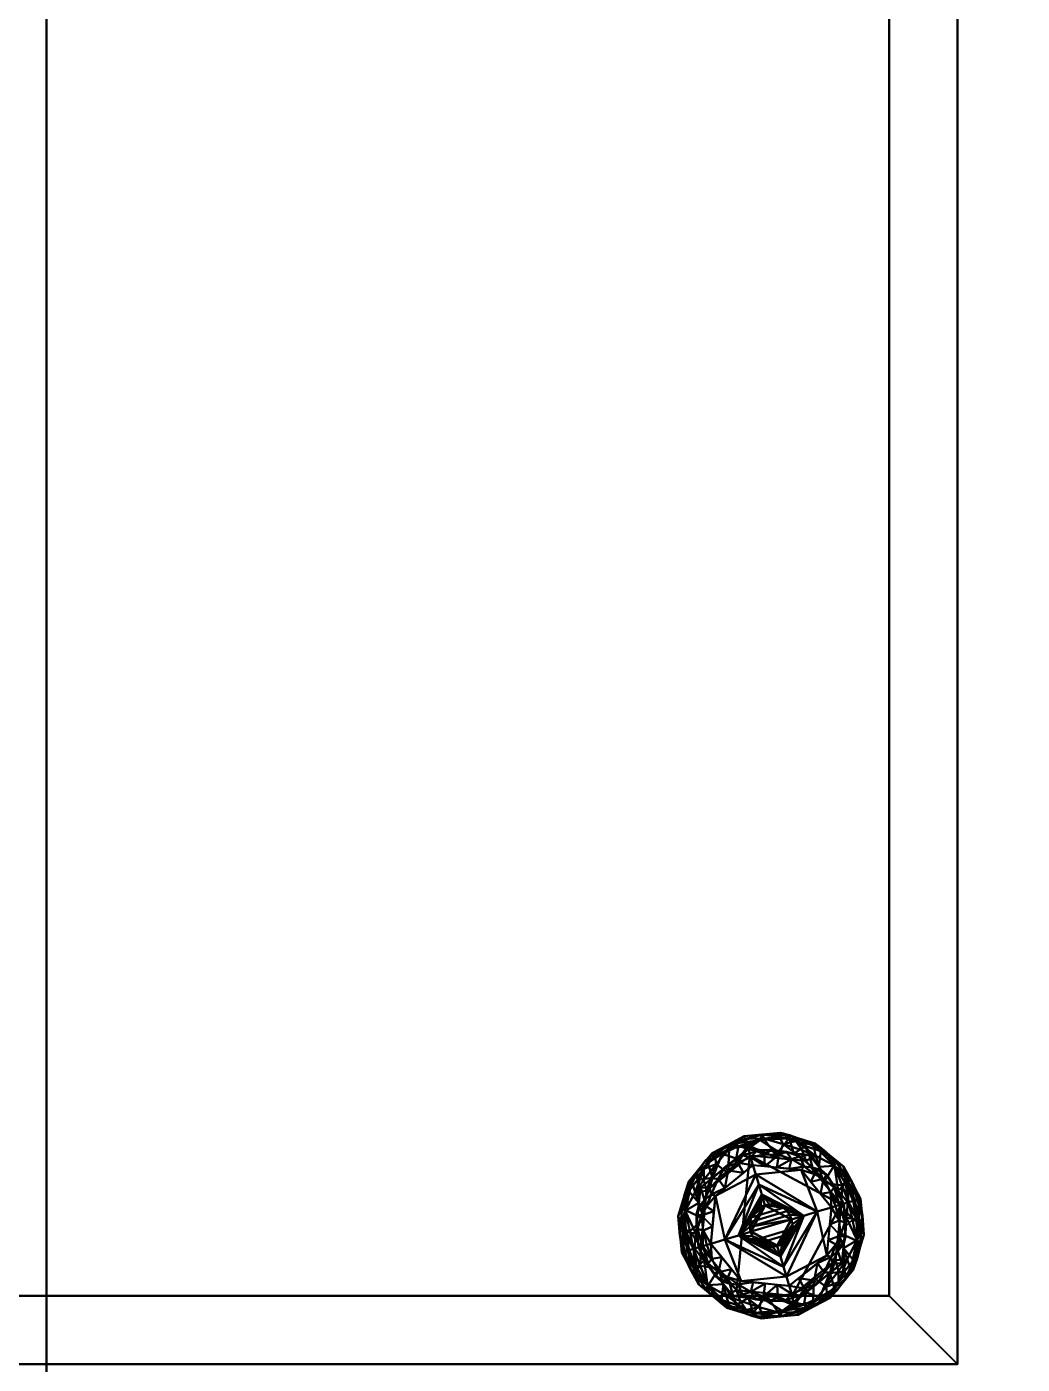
# Model space of a CAD drawing. Header units: millimetres. Extents: x -2000 to 2000, y -800 to 800.
# Drawn here: x 1195.7 to 1414.4, y -500 to -206 of the extents above; entities that cross this region are included whole.
import ezdxf

# ---------------------------------------------------------------- set-up
doc = ezdxf.new("R2010")
doc.units = ezdxf.units.MM
doc.layers.add('I-FURN-PNLS', color=7, linetype='Continuous', lineweight=40)

msp = doc.modelspace()

# ---------------------------------------------------------------- meshes
at = {"layer": 'I-FURN-PNLS', "color": 7, "true_color": 0xf7f7f7}
mesh = msp.add_polyface(dxfattribs=at)
corners = [(-1200, -700, 725), (-602.08, -774.96, 725), (0, -800, 725), (602.08, -774.96, 725), (1200, -700, 725), (1200, 700, 725), (602.08, 774.96, 725), (0, 800, 725), (-602.08, 774.96, 725), (-1200, 700, 725), (-644.49, 59.75, 725), (-644.49, -60.19, 725), (-914.54, -60.19, 725), (-914.54, 59.75, 725), (135.51, 59.75, 725), (135.51, -60.19, 725), (-134.54, -60.19, 725), (-134.54, 59.75, 725), (914.6, 59.61, 725), (914.6, -60.05, 725), (644.43, -60.05, 725), (644.43, 59.61, 725)]
mesh.append_faces([[corners[k] for k in face] for face in [(6, 18, 5)]], dxfattribs={"vtx0": -1, "vtx1": -1, "color": 7})
mesh.append_faces([[corners[k] for k in face] for face in [(20, 15, 3, 19), (10, 17, 8, 13)]], dxfattribs={"vtx0": -1, "vtx1": -1, "vtx2": -1, "color": 7})
mesh.append_faces([[corners[k] for k in face] for face in [(12, 0, 1, 11), (16, 1, 2), (0, 12, 13, 9), (15, 20, 21, 14), (14, 6, 7), (13, 8, 9)]], dxfattribs={"vtx0": -1, "vtx2": -1, "color": 7})
mesh.append_faces([[corners[k] for k in face] for face in [(16, 10, 11, 1)]], dxfattribs={"vtx0": -1, "vtx2": -1, "vtx3": -1, "color": 7})
mesh.append_faces([[corners[k] for k in face] for face in [(3, 4, 19), (16, 17, 10)]], dxfattribs={"vtx1": -1, "vtx2": -1, "color": 7})
mesh.append_faces([[corners[k] for k in face] for face in [(21, 18, 6, 14)]], dxfattribs={"vtx1": -1, "vtx2": -1, "vtx3": -1, "color": 7})
mesh.append_faces([[corners[k] for k in face] for face in [(18, 19, 4, 5), (2, 3, 15, 16), (7, 8, 17, 14)]], dxfattribs={"vtx1": -1, "vtx3": -1, "color": 7})
mesh = msp.add_polyface(dxfattribs=at)
corners = [(-1200, -700, 700), (-1200, 700, 700), (-602.08, 774.96, 700), (0, 800, 700), (602.08, 774.96, 700), (1200, 700, 700), (1200, -700, 700), (602.08, -774.96, 700), (0, -800, 700), (-602.08, -774.96, 700), (-644.49, 59.75, 700), (-914.54, 59.75, 700), (-914.54, -60.19, 700), (-644.49, -60.19, 700), (135.51, 59.75, 700), (-134.54, 59.75, 700), (-134.54, -60.19, 700), (135.51, -60.19, 700), (914.6, 59.61, 700), (644.43, 59.61, 700), (644.43, -60.05, 700), (914.6, -60.05, 700)]
mesh.append_faces([[corners[k] for k in face] for face in [(7, 21, 6), (10, 16, 13)]], dxfattribs={"vtx0": -1, "vtx1": -1, "color": 7})
mesh.append_faces([[corners[k] for k in face] for face in [(19, 14, 4, 18), (13, 16, 9, 12)]], dxfattribs={"vtx0": -1, "vtx1": -1, "vtx2": -1, "color": 7})
mesh.append_faces([[corners[k] for k in face] for face in [(18, 5, 6, 21), (11, 1, 2, 10), (15, 2, 3), (17, 7, 8), (12, 9, 0)]], dxfattribs={"vtx0": -1, "vtx2": -1, "color": 7})
mesh.append_faces([[corners[k] for k in face] for face in [(4, 5, 18)]], dxfattribs={"vtx1": -1, "vtx2": -1, "color": 7})
mesh.append_faces([[corners[k] for k in face] for face in [(15, 16, 10, 2), (20, 21, 7, 17)]], dxfattribs={"vtx1": -1, "vtx2": -1, "vtx3": -1, "color": 7})
mesh.append_faces([[corners[k] for k in face] for face in [(3, 4, 14, 15), (0, 1, 11, 12), (17, 14, 19, 20), (8, 9, 16, 17)]], dxfattribs={"vtx1": -1, "vtx3": -1, "color": 7})
mesh = msp.add_polyface(dxfattribs=at)
corners = [(1200, 700, 725), (1200, -700, 725), (1200, -700, 700), (1200, 700, 700)]
mesh.append_faces([[corners[k] for k in face] for face in [(3, 0, 1, 2)]], dxfattribs={"color": 7})
at = {"layer": 'I-FURN-PNLS', "color": 250, "true_color": 0x282828}
mesh = msp.add_polyface(dxfattribs=at)
corners = [(1200, 700, 725), (1200, -700, 725), (2000, -500, 725), (2000, 500, 725)]
mesh.append_faces([[corners[k] for k in face] for face in [(3, 0, 1, 2)]], dxfattribs={"color": 250})
mesh = msp.add_polyface(dxfattribs=at)
corners = [(1200, 700, 700), (2000, 500, 700), (2000, -500, 700), (1200, -700, 700)]
mesh.append_faces([[corners[k] for k in face] for face in [(1, 2, 3, 0)]], dxfattribs={"color": 250})
mesh = msp.add_polyface(dxfattribs=at)
corners = [(1200, -700, 725), (1200, 700, 725), (1200, 700, 700), (1200, -700, 700)]
mesh.append_faces([[corners[k] for k in face] for face in [(0, 1, 2, 3)]], dxfattribs={"color": 250})
mesh = msp.add_polyface(dxfattribs=at)
corners = [(600.17, -500, 700), (1400.17, -500, 700), (1400.17, 500, 700), (600.17, 500, 700), (1385.17, 485, 700), (1385.17, -485, 700), (615.17, -485, 700), (615.17, 485, 700)]
mesh.append_faces([[corners[k] for k in face] for face in [(0, 6, 7, 3), (3, 7, 4, 2)]], dxfattribs={"vtx0": -1, "vtx2": -1, "color": 250})
mesh.append_faces([[corners[k] for k in face] for face in [(5, 6, 0, 1), (4, 5, 1, 2)]], dxfattribs={"vtx1": -1, "vtx3": -1, "color": 250})
mesh = msp.add_polyface(dxfattribs=at)
corners = [(600.17, -500, 13.84), (600.17, 500, 13.84), (1400.17, 500, 13.84), (1400.17, -500, 13.84), (1385.17, 485, 13.84), (615.17, 485, 13.84), (615.17, -485, 13.84), (1385.17, -485, 13.84)]
mesh.append_faces([[corners[k] for k in face] for face in [(3, 7, 4, 2), (2, 4, 5, 1)]], dxfattribs={"vtx0": -1, "vtx2": -1, "color": 250})
mesh.append_faces([[corners[k] for k in face] for face in [(6, 7, 3, 0), (5, 6, 0, 1)]], dxfattribs={"vtx1": -1, "vtx3": -1, "color": 250})
mesh = msp.add_polyface(dxfattribs=at)
corners = [(1400.17, 500, 700), (1400.17, -500, 700), (1400.17, -500, 13.84), (1400.17, 500, 13.84)]
mesh.append_faces([[corners[k] for k in face] for face in [(3, 0, 1, 2)]], dxfattribs={"color": 250})
mesh = msp.add_polyface(dxfattribs=at)
corners = [(1385.17, -485, 700), (1385.17, 485, 700), (1385.17, 485, 13.84), (1385.17, -485, 13.84)]
mesh.append_faces([[corners[k] for k in face] for face in [(0, 1, 2, 3)]], dxfattribs={"color": 250})
at = {"layer": 'I-FURN-PNLS', "color": 250, "true_color": 0x191919}
mesh = msp.add_polyface(dxfattribs=at)
corners = [(1374.63, -464.88, -0.13), (1366.83, -455.33, -0.13), (1354.57, -454.1, -0.13), (1345.03, -461.89, -0.13), (1343.8, -474.15, -0.13), (1342.18, -474.64, 0.2), (1340.82, -475.05, 1.16), (1339.9, -475.32, 2.58), (1339.58, -475.42, 4.27), (1338.82, -467.46, 4.27), (1341.16, -459.81, 4.27), (1346.24, -453.64, 4.27), (1353.31, -449.88, 4.27), (1361.27, -449.12, 4.27), (1368.92, -451.46, 4.27), (1375.09, -456.55, 4.27), (1378.84, -463.61, 4.27), (1378.52, -463.71, 2.58), (1377.61, -463.98, 1.16), (1376.24, -464.39, 0.2), (1373.03, -456.34, 1.04), (1340.42, -466.15, 1.04), (1376.79, -459.75, 4.27), (1339.16, -471.07, 4.27), (1375.82, -459.5, 1.35), (1339.83, -470.32, 1.35), (1357.63, -450.37, 1.16), (1349.97, -452.67, 1.16), (1364.66, -450.99, 1.26), (1344.45, -457.07, 1.26), (1374.82, -460.69, 0.27), (1370.73, -460.11, -0.13), (1341.33, -470.77, 0.27), (1344.41, -468.02, -0.13), (1369.06, -454.17, 0.42), (1368.42, -451.88, 2.04), (1372, -454, 4.27), (1373.82, -455.6, 2.61), (1365.09, -450.29, 4.27), (1371.16, -453.23, 2.66), (1342.53, -462.16, 0.42), (1341.8, -459.89, 2.04), (1339.99, -463.63, 4.27), (1339.35, -465.97, 2.61), (1343.7, -456.72, 4.27), (1340.26, -462.52, 2.66), (1360.7, -454.72, -0.13), (1349.8, -458, -0.13), (1357.29, -449.5, 4.27), (1349.78, -451.76, 4.27), (1353.48, -450.47, 2.03), (1354.16, -451.95, 0.44), (1366.03, -452.98, 0.25), (1361.84, -451.61, 0.35), (1361.07, -450.06, 1.53), (1344.4, -459.49, 0.25), (1347.14, -456.03, 0.35), (1346.93, -454.32, 1.53)]
mesh.append_faces([[corners[k] for k in face] for face in [(22, 24, 15), (48, 50, 12), (0, 30, 19), (3, 56, 47), (33, 40, 3), (15, 37, 36), (38, 28, 13), (10, 45, 42), (2, 51, 46), (13, 54, 48), (12, 50, 49), (49, 57, 11)]], dxfattribs={"vtx0": -1, "vtx1": -1, "color": 250})
mesh.append_faces([[corners[k] for k in face] for face in [(41, 44, 29), (25, 21, 32), (45, 43, 42), (19, 30, 24), (35, 34, 28), (50, 51, 27), (24, 22, 17), (20, 24, 30), (41, 29, 40), (24, 20, 37), (51, 47, 27), (53, 54, 28), (28, 34, 52), (21, 33, 32), (25, 7, 23), (55, 56, 3), (27, 49, 50), (28, 38, 35), (31, 20, 30), (57, 49, 27), (32, 5, 25), (45, 21, 43), (52, 53, 28), (35, 20, 34), (50, 48, 26), (29, 55, 40), (20, 31, 34), (20, 39, 37), (36, 37, 39), (24, 37, 15), (39, 20, 35), (14, 39, 35), (33, 21, 40), (21, 41, 40), (43, 25, 9), (41, 45, 10), (25, 43, 21), (21, 45, 41), (1, 53, 52), (27, 56, 57), (51, 50, 26), (46, 51, 26), (34, 1, 52), (46, 26, 53), (54, 53, 26), (48, 54, 26), (13, 28, 54), (55, 29, 56), (3, 40, 55), (57, 56, 29), (27, 47, 56), (29, 11, 57)]], dxfattribs={"vtx0": -1, "vtx1": -1, "vtx2": -1, "color": 250})
mesh.append_faces([[corners[k] for k in face] for face in [(24, 17, 18), (25, 6, 7), (24, 18, 19), (25, 23, 9), (30, 0, 31), (34, 31, 1), (43, 9, 42), (41, 10, 44), (51, 2, 47), (53, 1, 46)]], dxfattribs={"vtx0": -1, "vtx2": -1, "color": 250})
mesh.append_faces([[corners[k] for k in face] for face in [(5, 6, 25), (4, 5, 32), (14, 36, 39), (33, 4, 32), (38, 14, 35), (44, 11, 29)]], dxfattribs={"vtx1": -1, "vtx2": -1, "color": 250})
mesh.append_faces([[corners[k] for k in face] for face in [(7, 8, 23), (22, 16, 17)]], dxfattribs={"vtx2": -1, "color": 250})
mesh = msp.add_polyface(dxfattribs=at)
corners = [(1378.84, -463.61, 4.27), (1375.09, -456.55, 4.27), (1368.92, -451.46, 4.27), (1361.27, -449.12, 4.27), (1353.31, -449.88, 4.27), (1346.24, -453.64, 4.27), (1341.16, -459.81, 4.27), (1338.82, -467.46, 4.27), (1339.58, -475.42, 4.27), (1339.78, -475.36, 5.59), (1340.34, -475.19, 6.78), (1341.22, -474.93, 7.75), (1342.34, -474.59, 8.39), (1343.69, -461.17, 8.39), (1354.14, -452.64, 8.39), (1367.56, -453.99, 8.39), (1376.09, -464.44, 8.39), (1377.21, -464.1, 7.75), (1378.09, -463.84, 6.78), (1378.65, -463.67, 5.59), (1371.82, -459.21, 8.39), (1343.01, -467.88, 8.39), (1375.35, -457.99, 6.6), (1339.4, -468.81, 6.6), (1376.79, -459.75, 4.27), (1339.16, -471.07, 4.27), (1377.17, -460.3, 5.9), (1339.15, -471.74, 5.9), (1370.12, -453.2, 6.9), (1341.12, -461.93, 6.9), (1375.62, -460.36, 7.75), (1373.17, -456.42, 7.45), (1340.47, -470.93, 7.75), (1340.35, -466.3, 7.45), (1363.18, -450.33, 6.94), (1345.32, -455.7, 6.94), (1372.79, -454.75, 6.19), (1339.74, -464.7, 6.19), (1370.08, -452.38, 5.61), (1365.09, -450.29, 4.27), (1366.67, -450.93, 6.26), (1372, -454, 4.27), (1366.78, -452.06, 7.56), (1340.7, -461.22, 5.61), (1343.7, -456.72, 4.27), (1342.74, -458.13, 6.26), (1339.99, -463.63, 4.27), (1343.07, -459.45, 7.55), (1343.35, -464.53, 8.39), (1363.26, -449.63, 5.59), (1357.21, -449.54, 6.15), (1350.77, -451.56, 6.58), (1344.86, -455.16, 5.59), (1349.78, -451.76, 4.27), (1347.54, -453.22, 6.22), (1360.85, -453.31, 8.39), (1364.2, -453.65, 8.39), (1348.91, -456.9, 8.39), (1348.49, -453.79, 7.55), (1346.3, -459.04, 8.39), (1352.06, -452.08, 7.71), (1356.79, -450.75, 7.65), (1351.52, -454.77, 8.39), (1373.96, -461.83, 8.39), (1342.67, -471.24, 8.39), (1369.69, -456.6, 8.39), (1357.29, -449.5, 4.27), (1357.49, -452.98, 8.39)]
mesh.append_faces([[corners[k] for k in face] for face in [(17, 30, 16), (11, 27, 10), (1, 26, 24), (19, 26, 18), (5, 54, 53), (41, 36, 1), (6, 45, 44), (44, 52, 5), (56, 34, 55)]], dxfattribs={"vtx0": -1, "vtx1": -1, "color": 250})
mesh.append_faces([[corners[k] for k in face] for face in [(7, 27, 23), (22, 26, 1), (19, 24, 26), (31, 30, 22), (28, 31, 36), (28, 40, 42), (28, 38, 40), (50, 34, 49), (25, 9, 27), (29, 45, 43), (37, 23, 33), (22, 30, 17), (33, 23, 32), (29, 47, 45), (36, 38, 28), (22, 17, 26), (27, 11, 23), (11, 32, 23), (31, 63, 30), (22, 36, 31), (43, 46, 37), (42, 65, 28), (35, 45, 47), (33, 29, 37), (33, 32, 64), (29, 48, 47), (3, 50, 49), (61, 50, 51), (51, 50, 4), (22, 1, 36), (36, 41, 38), (43, 37, 29), (7, 23, 37), (58, 51, 54), (34, 42, 40), (2, 40, 38), (34, 40, 49), (44, 45, 52), (52, 45, 35), (43, 45, 6), (33, 48, 29), (58, 60, 51), (39, 49, 40), (54, 5, 52), (61, 51, 60), (35, 58, 54), (34, 56, 42), (54, 52, 35), (53, 54, 51), (61, 34, 50), (35, 47, 59), (58, 62, 60), (58, 35, 59), (60, 14, 61), (34, 61, 55), (65, 31, 28)]], dxfattribs={"vtx0": -1, "vtx1": -1, "vtx2": -1, "color": 250})
mesh.append_faces([[corners[k] for k in face] for face in [(32, 11, 12), (27, 9, 10), (47, 48, 13), (27, 7, 25), (32, 12, 64), (49, 39, 3), (43, 6, 46), (51, 4, 53), (47, 13, 59)]], dxfattribs={"vtx0": -1, "vtx2": -1, "color": 250})
mesh.append_faces([[corners[k] for k in face] for face in [(31, 65, 20, 63), (33, 64, 21, 48), (58, 59, 57, 62), (50, 3, 66, 4), (61, 14, 67, 55)]], dxfattribs={"vtx0": -1, "vtx3": -1, "color": 250})
mesh.append_faces([[corners[k] for k in face] for face in [(2, 39, 40), (17, 18, 26), (41, 2, 38), (15, 65, 42), (46, 7, 37), (56, 15, 42), (62, 14, 60), (63, 16, 30)]], dxfattribs={"vtx1": -1, "vtx2": -1, "color": 250})
mesh.append_faces([[corners[k] for k in face] for face in [(19, 0, 24), (25, 8, 9)]], dxfattribs={"vtx2": -1, "color": 250})
mesh = msp.add_polyface(dxfattribs=at)
corners = [(1342.34, -474.59, 8.39), (1343.27, -474.31, 8.78), (1344.18, -474.04, 9.22), (1345.07, -473.77, 9.71), (1345.94, -473.51, 10.25), (1347, -462.95, 10.25), (1355.22, -456.24, 10.25), (1365.78, -457.3, 10.25), (1372.49, -465.52, 10.25), (1373.35, -465.26, 9.71), (1374.24, -464.99, 9.22), (1375.16, -464.72, 8.78), (1376.09, -464.44, 8.39), (1367.56, -453.99, 8.39), (1354.14, -452.64, 8.39), (1343.69, -461.17, 8.39), (1370.08, -462.57, 10.25), (1346.32, -469.72, 10.25), (1373.02, -460.68, 8.39), (1342.82, -469.77, 8.39), (1373.07, -461.18, 9), (1343.06, -470.21, 9), (1370.29, -457.34, 8.39), (1368.32, -456.73, 9.22), (1360.5, -456.77, 10.25), (1360.85, -453.31, 8.39), (1343.26, -465.47, 8.39), (1344.56, -463.88, 9.22), (1351.11, -459.59, 10.25), (1348.91, -456.9, 8.39), (1357.71, -453.89, 9.22), (1351.87, -455.7, 9.25), (1347.58, -459.22, 9.3), (1363.68, -454.92, 9.45), (1372.27, -462.18, 9.6), (1367.93, -459.94, 10.25), (1370.74, -459.27, 9.36), (1371.47, -458.37, 8.82), (1368.75, -458.19, 9.69), (1366.44, -456.53, 9.66), (1344.27, -470.6, 9.6), (1346.66, -466.33, 10.25), (1343.94, -467.33, 9.36), (1342.84, -466.98, 8.82), (1345.02, -465.33, 9.69), (1346.02, -462.67, 9.66), (1345.77, -461.31, 9.2), (1346.3, -459.04, 8.39), (1346.27, -459.2, 8.83), (1349, -456.76, 8.92), (1351.52, -454.77, 8.39), (1352.89, -454.14, 8.79), (1356.06, -453.15, 8.78), (1359.38, -452.89, 8.79), (1364.2, -453.65, 8.39), (1365.53, -454.35, 8.88), (1360.89, -453.95, 9.25), (1357.49, -452.98, 8.39), (1354.69, -454.49, 9.22), (1362.56, -453.29, 8.82), (1349.75, -457.44, 9.41), (1357.86, -456.5, 10.25), (1353.16, -457.92, 10.25), (1349.05, -461.27, 10.25), (1363.14, -457.04, 10.25)]
mesh.append_faces([[corners[k] for k in face] for face in [(16, 36, 35), (2, 21, 1), (22, 37, 18), (35, 38, 7), (3, 40, 2), (63, 45, 5), (64, 33, 24)]], dxfattribs={"vtx0": -1, "vtx1": -1, "color": 250})
mesh.append_faces([[corners[k] for k in face] for face in [(40, 42, 21), (52, 58, 30), (20, 37, 36), (37, 20, 18), (27, 43, 42), (23, 39, 38), (40, 21, 2), (31, 6, 58), (21, 19, 1), (18, 20, 11), (49, 31, 51), (23, 55, 39), (44, 5, 45), (34, 20, 36), (48, 32, 49), (32, 60, 49), (50, 49, 51), (32, 46, 45), (52, 30, 53), (36, 23, 38), (20, 34, 10), (16, 34, 36), (39, 7, 38), (22, 23, 37), (36, 37, 23), (38, 35, 36), (33, 64, 39), (33, 39, 55), (21, 42, 43), (17, 42, 40), (27, 42, 44), (21, 43, 19), (26, 43, 27), (45, 27, 44), (44, 42, 41), (27, 45, 46), (63, 32, 45), (46, 15, 27), (60, 31, 49), (32, 48, 46), (46, 48, 15), (49, 29, 48), (14, 51, 52), (51, 31, 58), (52, 53, 57), (53, 30, 56), (55, 59, 33), (13, 55, 23), (59, 56, 33), (59, 53, 56), (33, 56, 24), (51, 58, 52), (30, 61, 56), (53, 59, 25), (59, 55, 54), (30, 58, 61), (31, 60, 62), (32, 63, 60)]], dxfattribs={"vtx0": -1, "vtx1": -1, "vtx2": -1, "color": 250})
mesh.append_faces([[corners[k] for k in face] for face in [(34, 16, 8), (27, 15, 26), (40, 3, 4), (43, 26, 19), (23, 22, 13), (34, 8, 9), (58, 6, 61), (42, 17, 41), (59, 54, 25), (56, 61, 24), (44, 41, 5), (51, 14, 50), (55, 13, 54)]], dxfattribs={"vtx0": -1, "vtx2": -1, "color": 250})
mesh.append_faces([[corners[k] for k in face] for face in [(12, 18, 11)]], dxfattribs={"vtx1": -1, "color": 250})
mesh.append_faces([[corners[k] for k in face] for face in [(4, 17, 40), (10, 11, 20), (9, 10, 34), (64, 7, 39), (47, 15, 48, 29), (28, 62, 60, 63), (50, 29, 49), (25, 57, 53), (57, 14, 52), (62, 6, 31)]], dxfattribs={"vtx1": -1, "vtx2": -1, "color": 250})
mesh.append_faces([[corners[k] for k in face] for face in [(19, 0, 1)]], dxfattribs={"vtx2": -1, "color": 250})
mesh = msp.add_polyface(dxfattribs=at)
corners = [(1374.63, -464.88, -0.13), (1373.39, -477.14, -0.13), (1363.85, -484.93, -0.13), (1351.59, -483.7, -0.13), (1343.8, -474.15, -0.13), (1345.03, -461.89, -0.13), (1354.57, -454.1, -0.13), (1366.83, -455.33, -0.13)]
mesh.append_faces([[corners[k] for k in face] for face in [(6, 3, 4, 5), (0, 6, 7)]], dxfattribs={"vtx0": -1, "color": 250})
mesh.append_faces([[corners[k] for k in face] for face in [(1, 2, 0)]], dxfattribs={"vtx1": -1, "color": 250})
mesh.append_faces([[corners[k] for k in face] for face in [(2, 3, 6, 0)]], dxfattribs={"vtx1": -1, "vtx2": -1, "vtx3": -1, "color": 250})
mesh = msp.add_polyface(dxfattribs=at)
corners = [(1357.86, -465.01, 13.84), (1357.16, -462.71, 13.27), (1356.49, -460.46, 12.48), (1355.84, -458.3, 11.47), (1355.22, -456.24, 10.25), (1347, -462.95, 10.25), (1345.94, -473.51, 10.25), (1352.65, -481.73, 10.25), (1363.21, -482.79, 10.25), (1362.59, -480.73, 11.47), (1361.94, -478.57, 12.48), (1361.26, -476.32, 13.27), (1360.57, -474.02, 13.84), (1359.53, -474.2, 13.84), (1358.48, -474.16, 13.84), (1357.47, -473.88, 13.84), (1356.54, -473.38, 13.84), (1355.75, -472.69, 13.84), (1355.13, -471.84, 13.84), (1354.71, -470.87, 13.84), (1354.52, -469.83, 13.84), (1354.57, -468.78, 13.84), (1354.85, -467.77, 13.84), (1355.35, -466.84, 13.84), (1356.04, -466.05, 13.84), (1356.89, -465.43, 13.84), (1349.07, -472.57, 12), (1352.01, -471.68, 13.15)]
mesh.append_faces([[corners[k] for k in face] for face in [(5, 3, 4), (9, 7, 8)]], dxfattribs={"vtx0": -1, "color": 250})
mesh.append_faces([[corners[k] for k in face] for face in [(20, 27, 19), (3, 26, 2), (6, 26, 5), (22, 27, 21), (24, 1, 23), (18, 27, 17), (17, 27, 16), (2, 27, 1), (14, 11, 13), (16, 11, 15), (7, 26, 6)]], dxfattribs={"vtx0": -1, "vtx1": -1, "color": 250})
mesh.append_faces([[corners[k] for k in face] for face in [(26, 27, 2), (22, 1, 27), (26, 7, 9), (11, 16, 27), (10, 27, 26), (3, 5, 26)]], dxfattribs={"vtx0": -1, "vtx1": -1, "vtx2": -1, "color": 250})
mesh.append_faces([[corners[k] for k in face] for face in [(27, 18, 19), (27, 10, 11)]], dxfattribs={"vtx0": -1, "vtx2": -1, "color": 250})
mesh.append_faces([[corners[k] for k in face] for face in [(12, 13, 11)]], dxfattribs={"vtx1": -1, "color": 250})
mesh.append_faces([[corners[k] for k in face] for face in [(20, 21, 27), (24, 25, 1), (22, 23, 1), (9, 10, 26), (14, 15, 11)]], dxfattribs={"vtx1": -1, "vtx2": -1, "color": 250})
mesh.append_faces([[corners[k] for k in face] for face in [(25, 0, 1)]], dxfattribs={"vtx2": -1, "color": 250})
mesh = msp.add_polyface(dxfattribs=at)
corners = [(1355.22, -456.24, 10.25), (1355.84, -458.3, 11.47), (1356.49, -460.46, 12.48), (1357.16, -462.71, 13.27), (1357.86, -465.01, 13.84), (1358.89, -464.83, 13.84), (1359.94, -464.87, 13.84), (1360.96, -465.15, 13.84), (1361.89, -465.65, 13.84), (1362.68, -466.34, 13.84), (1363.3, -467.19, 13.84), (1363.71, -468.16, 13.84), (1363.9, -469.2, 13.84), (1363.86, -470.25, 13.84), (1363.58, -471.26, 13.84), (1363.08, -472.19, 13.84), (1362.39, -472.98, 13.84), (1361.53, -473.6, 13.84), (1360.57, -474.02, 13.84), (1361.26, -476.32, 13.27), (1361.94, -478.57, 12.48), (1362.59, -480.73, 11.47), (1363.21, -482.79, 10.25), (1371.43, -476.08, 10.25), (1372.49, -465.52, 10.25), (1365.78, -457.3, 10.25), (1369.36, -466.46, 12), (1366.41, -467.35, 13.15)]
mesh.append_faces([[corners[k] for k in face] for face in [(23, 21, 22), (1, 25, 0)]], dxfattribs={"vtx0": -1, "color": 250})
mesh.append_faces([[corners[k] for k in face] for face in [(21, 26, 20), (24, 26, 23), (20, 27, 19), (14, 27, 13), (2, 26, 1), (16, 19, 15), (12, 27, 11), (10, 27, 9), (9, 27, 8), (6, 3, 5), (8, 3, 7)]], dxfattribs={"vtx0": -1, "vtx1": -1, "color": 250})
mesh.append_faces([[corners[k] for k in face] for face in [(27, 20, 26), (26, 21, 23), (2, 27, 26), (19, 27, 14), (3, 8, 27), (25, 1, 26)]], dxfattribs={"vtx0": -1, "vtx1": -1, "vtx2": -1, "color": 250})
mesh.append_faces([[corners[k] for k in face] for face in [(27, 2, 3), (27, 10, 11)]], dxfattribs={"vtx0": -1, "vtx2": -1, "color": 250})
mesh.append_faces([[corners[k] for k in face] for face in [(4, 5, 3)]], dxfattribs={"vtx1": -1, "color": 250})
mesh.append_faces([[corners[k] for k in face] for face in [(12, 13, 27), (16, 17, 19), (14, 15, 19), (24, 25, 26), (6, 7, 3)]], dxfattribs={"vtx1": -1, "vtx2": -1, "color": 250})
mesh.append_faces([[corners[k] for k in face] for face in [(17, 18, 19)]], dxfattribs={"vtx2": -1, "color": 250})
mesh = msp.add_polyface(dxfattribs=at)
corners = [(1342.34, -474.59, 8.39), (1341.22, -474.93, 7.75), (1340.34, -475.19, 6.78), (1339.78, -475.36, 5.59), (1339.58, -475.42, 4.27), (1343.34, -482.48, 4.27), (1349.51, -487.57, 4.27), (1357.16, -489.91, 4.27), (1365.12, -489.15, 4.27), (1372.18, -485.39, 4.27), (1377.27, -479.22, 4.27), (1379.61, -471.57, 4.27), (1378.84, -463.61, 4.27), (1378.65, -463.67, 5.59), (1378.09, -463.84, 6.78), (1377.21, -464.1, 7.75), (1376.09, -464.44, 8.39), (1374.74, -477.86, 8.39), (1364.29, -486.39, 8.39), (1350.87, -485.04, 8.39), (1346.6, -479.82, 8.39), (1375.41, -471.15, 8.39), (1343.08, -481.04, 6.6), (1379.03, -470.22, 6.6), (1341.63, -479.28, 4.27), (1379.26, -467.96, 4.27), (1341.25, -478.73, 5.9), (1379.28, -467.29, 5.9), (1348.31, -485.83, 6.9), (1377.31, -477.1, 6.9), (1342.8, -478.67, 7.75), (1345.26, -482.61, 7.45), (1377.95, -468.1, 7.75), (1378.08, -472.73, 7.45), (1355.25, -488.7, 6.94), (1373.11, -483.33, 6.94), (1345.63, -484.28, 6.19), (1378.68, -474.33, 6.19), (1348.34, -486.65, 5.61), (1353.33, -488.74, 4.27), (1351.76, -488.1, 6.26), (1346.42, -485.03, 4.27), (1351.64, -486.97, 7.56), (1377.73, -477.81, 5.61), (1374.73, -482.31, 4.27), (1375.68, -480.9, 6.26), (1378.44, -475.4, 4.27), (1375.36, -479.58, 7.55), (1375.08, -474.5, 8.39), (1355.16, -489.4, 5.59), (1361.21, -489.49, 6.15), (1367.66, -487.47, 6.58), (1373.56, -483.87, 5.59), (1368.65, -487.27, 4.27), (1370.89, -485.81, 6.22), (1357.58, -485.72, 8.39), (1354.22, -485.38, 8.39), (1369.51, -482.13, 8.39), (1369.94, -485.24, 7.55), (1372.13, -479.99, 8.39), (1366.37, -486.95, 7.71), (1361.63, -488.28, 7.65), (1366.9, -484.26, 8.39), (1344.47, -477.2, 8.39), (1375.75, -467.79, 8.39), (1348.74, -482.43, 8.39), (1361.14, -489.53, 4.27), (1360.93, -486.05, 8.39)]
mesh.append_faces([[corners[k] for k in face] for face in [(15, 27, 14), (3, 26, 2), (2, 26, 1), (1, 30, 0), (5, 26, 24), (17, 47, 48), (9, 54, 53), (41, 36, 5), (10, 45, 44), (44, 52, 9), (56, 34, 55)]], dxfattribs={"vtx0": -1, "vtx1": -1, "color": 250})
mesh.append_faces([[corners[k] for k in face] for face in [(22, 26, 5), (33, 23, 32), (22, 30, 1), (42, 28, 40), (3, 24, 26), (36, 38, 28), (25, 13, 27), (28, 31, 36), (22, 1, 26), (28, 38, 40), (31, 30, 22), (50, 34, 49), (11, 27, 23), (47, 45, 29), (42, 65, 28), (23, 33, 37), (43, 29, 45), (15, 23, 27), (22, 36, 31), (43, 46, 37), (32, 23, 15), (31, 63, 30), (35, 45, 47), (33, 29, 37), (33, 32, 64), (29, 48, 47), (7, 50, 49), (61, 50, 51), (51, 50, 8), (22, 5, 36), (36, 41, 38), (43, 37, 29), (11, 23, 37), (58, 51, 54), (34, 42, 40), (6, 40, 38), (34, 40, 49), (44, 45, 52), (52, 45, 35), (43, 45, 10), (33, 48, 29), (58, 60, 51), (39, 49, 40), (54, 9, 52), (61, 51, 60), (35, 58, 54), (34, 56, 42), (54, 52, 35), (53, 54, 51), (61, 34, 50), (35, 47, 59), (58, 62, 60), (58, 35, 59), (60, 18, 61), (34, 61, 55), (65, 31, 28)]], dxfattribs={"vtx0": -1, "vtx1": -1, "vtx2": -1, "color": 250})
mesh.append_faces([[corners[k] for k in face] for face in [(40, 6, 39), (27, 13, 14), (32, 15, 16), (32, 16, 64), (49, 39, 7), (43, 10, 46), (51, 8, 53), (47, 17, 59)]], dxfattribs={"vtx0": -1, "vtx2": -1, "color": 250})
mesh.append_faces([[corners[k] for k in face] for face in [(31, 65, 20, 63), (33, 64, 21, 48), (58, 59, 57, 62), (50, 7, 66, 8), (61, 18, 67, 55)]], dxfattribs={"vtx0": -1, "vtx3": -1, "color": 250})
mesh.append_faces([[corners[k] for k in face] for face in [(11, 25, 27), (41, 6, 38), (19, 65, 42), (46, 11, 37), (56, 19, 42), (62, 18, 60), (63, 0, 30)]], dxfattribs={"vtx1": -1, "vtx2": -1, "color": 250})
mesh.append_faces([[corners[k] for k in face] for face in [(3, 4, 24), (25, 12, 13)]], dxfattribs={"vtx2": -1, "color": 250})
mesh = msp.add_polyface(dxfattribs=at)
corners = [(1339.58, -475.42, 4.27), (1339.9, -475.32, 2.58), (1340.82, -475.05, 1.16), (1342.18, -474.64, 0.2), (1343.8, -474.15, -0.13), (1351.59, -483.7, -0.13), (1363.85, -484.93, -0.13), (1373.39, -477.14, -0.13), (1374.63, -464.88, -0.13), (1376.24, -464.39, 0.2), (1377.61, -463.98, 1.16), (1378.52, -463.71, 2.58), (1378.84, -463.61, 4.27), (1379.61, -471.57, 4.27), (1377.27, -479.22, 4.27), (1372.18, -485.39, 4.27), (1365.12, -489.15, 4.27), (1357.16, -489.91, 4.27), (1349.51, -487.57, 4.27), (1343.34, -482.48, 4.27), (1345.39, -482.69, 1.04), (1378.01, -472.88, 1.04), (1341.63, -479.28, 4.27), (1379.26, -467.96, 4.27), (1342.6, -479.53, 1.35), (1378.59, -468.71, 1.35), (1360.8, -488.66, 1.16), (1368.45, -486.36, 1.16), (1353.76, -488.04, 1.26), (1373.98, -481.96, 1.26), (1343.6, -478.34, 0.27), (1347.69, -478.92, -0.13), (1377.1, -468.26, 0.27), (1374.01, -471.01, -0.13), (1349.36, -484.86, 0.42), (1350, -487.15, 2.04), (1346.42, -485.03, 4.27), (1344.61, -483.43, 2.61), (1353.33, -488.74, 4.27), (1347.27, -485.8, 2.66), (1375.89, -476.88, 0.42), (1376.62, -479.14, 2.04), (1378.44, -475.4, 4.27), (1379.07, -473.06, 2.61), (1374.73, -482.31, 4.27), (1378.16, -476.51, 2.66), (1357.72, -484.31, -0.13), (1368.62, -481.03, -0.13), (1361.14, -489.53, 4.27), (1368.65, -487.27, 4.27), (1364.94, -488.56, 2.03), (1364.26, -487.08, 0.44), (1352.39, -486.05, 0.25), (1356.59, -487.42, 0.35), (1357.35, -488.97, 1.53), (1374.03, -479.54, 0.25), (1371.28, -483, 0.35), (1371.5, -484.71, 1.53)]
mesh.append_faces([[corners[k] for k in face] for face in [(4, 30, 3), (17, 54, 48), (22, 24, 19), (13, 25, 23), (48, 50, 16), (33, 40, 7), (19, 37, 36), (38, 28, 17), (14, 45, 42), (6, 51, 46), (16, 50, 49), (49, 57, 15)]], dxfattribs={"vtx0": -1, "vtx1": -1, "color": 250})
mesh.append_faces([[corners[k] for k in face] for face in [(28, 34, 52), (30, 24, 3), (35, 34, 28), (41, 44, 29), (25, 21, 32), (24, 22, 1), (31, 20, 30), (45, 21, 43), (51, 47, 27), (52, 53, 28), (20, 24, 30), (57, 49, 27), (28, 38, 35), (21, 33, 32), (45, 43, 42), (23, 25, 11), (41, 29, 40), (51, 50, 26), (9, 25, 32), (51, 27, 50), (24, 20, 37), (7, 55, 56), (35, 20, 34), (28, 53, 54), (55, 7, 40), (20, 31, 34), (20, 39, 37), (36, 37, 39), (24, 37, 19), (39, 20, 35), (18, 39, 35), (33, 21, 40), (21, 41, 40), (43, 25, 13), (41, 45, 14), (25, 43, 21), (21, 45, 41), (5, 53, 52), (50, 48, 26), (27, 56, 57), (49, 50, 27), (46, 51, 26), (34, 5, 52), (46, 26, 53), (54, 53, 26), (48, 54, 26), (17, 28, 54), (40, 29, 55), (55, 29, 56), (57, 56, 29), (27, 47, 56), (29, 15, 57)]], dxfattribs={"vtx0": -1, "vtx1": -1, "vtx2": -1, "color": 250})
mesh.append_faces([[corners[k] for k in face] for face in [(24, 1, 2), (24, 2, 3), (25, 9, 10), (56, 47, 7), (32, 8, 9), (25, 10, 11), (30, 4, 31), (34, 31, 5), (43, 13, 42), (41, 14, 44), (51, 6, 47), (53, 5, 46)]], dxfattribs={"vtx0": -1, "vtx2": -1, "color": 250})
mesh.append_faces([[corners[k] for k in face] for face in [(0, 1, 22)]], dxfattribs={"vtx1": -1, "color": 250})
mesh.append_faces([[corners[k] for k in face] for face in [(18, 36, 39), (33, 8, 32), (38, 18, 35), (44, 15, 29)]], dxfattribs={"vtx1": -1, "vtx2": -1, "color": 250})
mesh.append_faces([[corners[k] for k in face] for face in [(11, 12, 23)]], dxfattribs={"vtx2": -1, "color": 250})
mesh = msp.add_polyface(dxfattribs=at)
corners = [(1363.21, -482.79, 10.25), (1352.65, -481.73, 10.25), (1345.94, -473.51, 10.25), (1345.07, -473.77, 9.71), (1344.18, -474.04, 9.22), (1343.27, -474.31, 8.78), (1342.34, -474.59, 8.39), (1350.87, -485.04, 8.39), (1364.29, -486.39, 8.39), (1374.74, -477.86, 8.39), (1376.09, -464.44, 8.39), (1375.16, -464.72, 8.78), (1374.24, -464.99, 9.22), (1373.35, -465.26, 9.71), (1372.49, -465.52, 10.25), (1371.43, -476.08, 10.25), (1348.35, -476.46, 10.25), (1372.11, -469.31, 10.25), (1345.4, -478.35, 8.39), (1375.6, -469.26, 8.39), (1345.35, -477.85, 9), (1375.37, -468.82, 9), (1348.14, -481.69, 8.39), (1350.11, -482.3, 9.22), (1357.93, -482.26, 10.25), (1357.58, -485.72, 8.39), (1375.17, -473.56, 8.39), (1373.86, -475.15, 9.22), (1367.32, -479.44, 10.25), (1369.51, -482.13, 8.39), (1360.72, -485.14, 9.22), (1366.56, -483.33, 9.25), (1370.85, -479.81, 9.3), (1354.75, -484.11, 9.45), (1346.16, -476.85, 9.6), (1350.5, -479.09, 10.25), (1347.68, -479.77, 9.36), (1346.96, -480.66, 8.82), (1349.68, -480.84, 9.69), (1351.99, -482.5, 9.66), (1374.15, -468.43, 9.6), (1371.77, -472.7, 10.25), (1374.48, -471.7, 9.36), (1375.58, -472.05, 8.82), (1373.41, -473.7, 9.69), (1372.4, -476.36, 9.66), (1372.66, -477.72, 9.2), (1372.13, -479.99, 8.39), (1372.15, -479.83, 8.83), (1369.43, -482.27, 8.92), (1366.9, -484.26, 8.39), (1365.54, -484.89, 8.79), (1362.36, -485.88, 8.78), (1359.04, -486.14, 8.79), (1354.22, -485.38, 8.39), (1352.89, -484.68, 8.88), (1357.54, -485.08, 9.25), (1360.93, -486.05, 8.39), (1363.74, -484.54, 9.22), (1355.87, -485.74, 8.82), (1368.67, -481.59, 9.41), (1360.57, -482.53, 10.25), (1365.26, -481.11, 10.25), (1369.37, -477.76, 10.25), (1355.29, -481.99, 10.25)]
mesh.append_faces([[corners[k] for k in face] for face in [(16, 36, 35), (12, 21, 11), (22, 37, 18), (35, 38, 1), (13, 40, 12), (63, 45, 15), (1, 39, 64)]], dxfattribs={"vtx0": -1, "vtx1": -1, "color": 250})
mesh.append_faces([[corners[k] for k in face] for face in [(40, 42, 21), (18, 20, 5), (27, 43, 42), (34, 20, 36), (20, 18, 37), (39, 38, 23), (52, 58, 30), (20, 37, 36), (44, 15, 45), (31, 0, 58), (21, 19, 11), (40, 21, 12), (23, 55, 39), (33, 64, 39), (49, 31, 51), (48, 32, 49), (32, 60, 49), (50, 49, 51), (32, 46, 45), (52, 30, 53), (36, 23, 38), (20, 34, 4), (16, 34, 36), (39, 1, 38), (22, 23, 37), (36, 37, 23), (38, 35, 36), (33, 39, 55), (21, 42, 43), (17, 42, 40), (27, 42, 44), (21, 43, 19), (26, 43, 27), (45, 27, 44), (44, 42, 41), (27, 45, 46), (63, 32, 45), (46, 9, 27), (60, 31, 49), (32, 48, 46), (46, 48, 9), (49, 29, 48), (8, 51, 52), (51, 31, 58), (52, 53, 57), (53, 30, 56), (55, 59, 33), (7, 55, 23), (59, 56, 33), (59, 53, 56), (33, 56, 24), (51, 58, 52), (30, 61, 56), (53, 59, 25), (59, 55, 54), (30, 58, 61), (31, 60, 62), (32, 63, 60)]], dxfattribs={"vtx0": -1, "vtx1": -1, "vtx2": -1, "color": 250})
mesh.append_faces([[corners[k] for k in face] for face in [(27, 9, 26), (34, 16, 2), (34, 2, 3), (58, 0, 61), (43, 26, 19), (42, 17, 41), (23, 22, 7), (59, 54, 25), (56, 61, 24), (44, 41, 15), (51, 8, 50), (55, 7, 54), (33, 24, 64)]], dxfattribs={"vtx0": -1, "vtx2": -1, "color": 250})
mesh.append_faces([[corners[k] for k in face] for face in [(6, 18, 5)]], dxfattribs={"vtx1": -1, "color": 250})
mesh.append_faces([[corners[k] for k in face] for face in [(4, 5, 20), (3, 4, 34), (14, 17, 40), (13, 14, 40), (47, 9, 48, 29), (28, 62, 60, 63), (50, 29, 49), (25, 57, 53), (57, 8, 52), (62, 0, 31)]], dxfattribs={"vtx1": -1, "vtx2": -1, "color": 250})
mesh.append_faces([[corners[k] for k in face] for face in [(19, 10, 11)]], dxfattribs={"vtx2": -1, "color": 250})
mesh = msp.add_polyface(dxfattribs=at)
corners = [(1354.71, -470.87, 13.87), (1357.86, -465.01, 13.87), (1363.71, -468.16, 13.85), (1363.3, -467.19, 13.85), (1362.68, -466.34, 13.85), (1361.89, -465.65, 13.84), (1360.96, -465.15, 13.84), (1359.94, -464.87, 13.84), (1358.89, -464.83, 13.84), (1357.86, -465.01, 13.84), (1356.89, -465.43, 13.84), (1356.04, -466.05, 13.84), (1355.35, -466.84, 13.84), (1354.85, -467.77, 13.84), (1354.57, -468.78, 13.85), (1354.52, -469.83, 13.85)]
mesh.append_faces([[corners[k] for k in face] for face in [(3, 15, 2), (9, 5, 8)]], dxfattribs={"vtx0": -1, "vtx1": -1, "color": 250})
mesh.append_faces([[corners[k] for k in face] for face in [(5, 9, 13)]], dxfattribs={"vtx0": -1, "vtx1": -1, "vtx2": -1, "color": 250})
mesh.append_faces([[corners[k] for k in face] for face in [(5, 13, 14, 4), (4, 14, 15, 3)]], dxfattribs={"vtx0": -1, "vtx2": -1, "color": 250})
mesh.append_faces([[corners[k] for k in face] for face in [(12, 13, 11)]], dxfattribs={"vtx1": -1, "color": 250})
mesh.append_faces([[corners[k] for k in face] for face in [(10, 11, 13), (9, 10, 13), (7, 8, 5), (1, 2, 15)]], dxfattribs={"vtx1": -1, "vtx2": -1, "color": 250})
mesh.append_faces([[corners[k] for k in face] for face in [(15, 0, 1), (5, 6, 7)]], dxfattribs={"vtx2": -1, "color": 250})
mesh = msp.add_polyface(dxfattribs=at)
corners = [(1354.81, -470.84, 34.87), (1357.89, -465.11, 34.87), (1363.62, -468.19, 34.87), (1363.62, -468.19, 29.62), (1363.62, -468.19, 24.37), (1363.62, -468.19, 19.12), (1363.62, -468.19, 13.87), (1357.89, -465.11, 13.87), (1354.81, -470.84, 13.87), (1354.81, -470.84, 19.12), (1354.81, -470.84, 24.37), (1354.81, -470.84, 29.62)]
mesh.append_faces([[corners[k] for k in face] for face in [(7, 1, 4)]], dxfattribs={"vtx0": -1, "vtx1": -1, "vtx2": -1, "color": 250})
mesh.append_faces([[corners[k] for k in face] for face in [(10, 11, 1, 7)]], dxfattribs={"vtx1": -1, "vtx2": -1, "vtx3": -1, "color": 250})
mesh.append_faces([[corners[k] for k in face] for face in [(11, 0, 1), (5, 6, 7, 4)]], dxfattribs={"vtx2": -1, "color": 250})
mesh.append_faces([[corners[k] for k in face] for face in [(7, 8, 9, 10), (1, 2, 3, 4)]], dxfattribs={"vtx3": -1, "color": 250})
mesh = msp.add_polyface(dxfattribs=at)
corners = [(1363.62, -468.19, 34.87), (1357.89, -465.11, 34.87), (1354.81, -470.84, 34.87), (1360.54, -473.92, 34.87)]
mesh.append_faces([[corners[k] for k in face] for face in [(2, 3, 0, 1)]], dxfattribs={"color": 250})
mesh = msp.add_polyface(dxfattribs=at)
corners = [(1363.71, -468.16, 13.85), (1360.57, -474.02, 13.85), (1354.71, -470.87, 13.85), (1355.13, -471.84, 13.85), (1355.75, -472.69, 13.85), (1356.54, -473.38, 13.84), (1357.47, -473.88, 13.84), (1358.48, -474.16, 13.84), (1359.53, -474.2, 13.84), (1360.57, -474.02, 13.84), (1361.53, -473.6, 13.84), (1362.39, -472.98, 13.84), (1363.08, -472.19, 13.84), (1363.58, -471.26, 13.84), (1363.86, -470.25, 13.85), (1363.9, -469.2, 13.85)]
mesh.append_faces([[corners[k] for k in face] for face in [(3, 1, 2)]], dxfattribs={"vtx0": -1, "color": 250})
mesh.append_faces([[corners[k] for k in face] for face in [(10, 13, 9), (9, 5, 8)]], dxfattribs={"vtx0": -1, "vtx1": -1, "color": 250})
mesh.append_faces([[corners[k] for k in face] for face in [(4, 14, 1), (5, 9, 13)]], dxfattribs={"vtx0": -1, "vtx1": -1, "vtx2": -1, "color": 250})
mesh.append_faces([[corners[k] for k in face] for face in [(1, 14, 15)]], dxfattribs={"vtx0": -1, "vtx2": -1, "color": 250})
mesh.append_faces([[corners[k] for k in face] for face in [(12, 13, 11), (6, 7, 5)]], dxfattribs={"vtx1": -1, "color": 250})
mesh.append_faces([[corners[k] for k in face] for face in [(10, 11, 13), (3, 4, 1), (7, 8, 5)]], dxfattribs={"vtx1": -1, "vtx2": -1, "color": 250})
mesh.append_faces([[corners[k] for k in face] for face in [(13, 14, 4, 5)]], dxfattribs={"vtx1": -1, "vtx3": -1, "color": 250})
mesh.append_faces([[corners[k] for k in face] for face in [(15, 0, 1)]], dxfattribs={"vtx2": -1, "color": 250})
mesh = msp.add_polyface(dxfattribs=at)
corners = [(1363.62, -468.19, 13.87), (1363.62, -468.19, 19.12), (1363.62, -468.19, 24.37), (1363.62, -468.19, 29.62), (1363.62, -468.19, 34.87), (1360.54, -473.92, 34.87), (1354.81, -470.84, 34.87), (1354.81, -470.84, 29.62), (1354.81, -470.84, 24.37), (1354.81, -470.84, 19.12), (1354.81, -470.84, 13.85), (1360.54, -473.92, 13.85)]
mesh.append_faces([[corners[k] for k in face] for face in [(8, 2, 5), (8, 11, 2)]], dxfattribs={"vtx0": -1, "vtx1": -1, "vtx2": -1, "color": 250})
mesh.append_faces([[corners[k] for k in face] for face in [(1, 2, 11, 0), (7, 8, 5, 6)]], dxfattribs={"vtx1": -1, "color": 250})
mesh.append_faces([[corners[k] for k in face] for face in [(3, 4, 5, 2), (9, 10, 11, 8)]], dxfattribs={"vtx2": -1, "color": 250})
at = {"layer": 'I-FURN-PNLS', "color": 250, "true_color": 0x282828}
mesh = msp.add_polyface(dxfattribs=at)
corners = [(615.17, -485, 700), (1385.17, -485, 700), (1385.17, -485, 13.84), (615.17, -485, 13.84)]
mesh.append_faces([[corners[k] for k in face] for face in [(3, 0, 1, 2)]], dxfattribs={"color": 250})
mesh = msp.add_polyface(dxfattribs=at)
corners = [(1400.17, -500, 700), (600.17, -500, 700), (600.17, -500, 13.84), (1400.17, -500, 13.84)]
mesh.append_faces([[corners[k] for k in face] for face in [(0, 1, 2, 3)]], dxfattribs={"color": 250})

doc.saveas('drawing.dxf')
